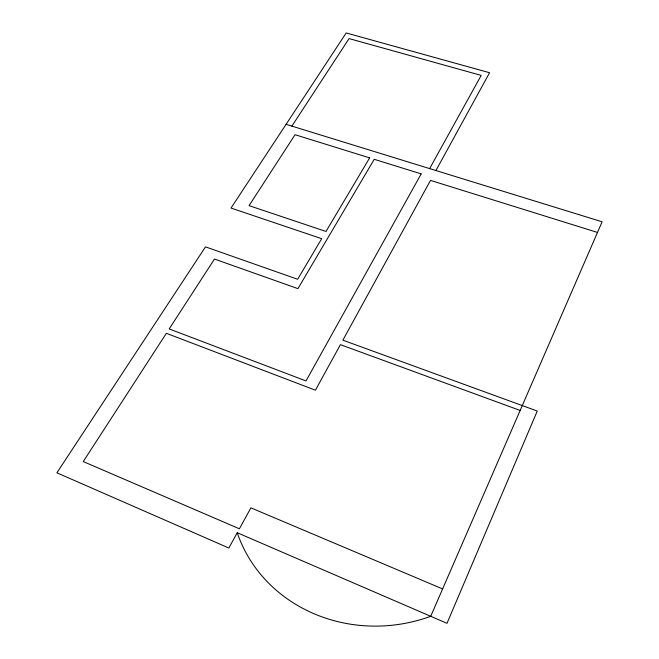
<?xml version="1.0" encoding="UTF-8"?>
<svg xmlns="http://www.w3.org/2000/svg" width="659" height="659" viewBox="0 0 659 659"><rect width="100%" height="100%" fill="white"/><g stroke="black" fill="none" stroke-linecap="round" stroke-linejoin="round"><path stroke-width="0.99" d="M597.491 232.438L430.508 180.401L342.869 340.168L537.266 411.043L446.991 623.332L237.232 532.727L228.838 548.033L56.888 472.808L205.501 246.861L297.637 279.276L321.707 238.69L231.021 208.055L346.189 32.95L489.579 72.721L435.92 170.541M429.635 168.605L481.185 75.398L349.081 38.576L291.888 126.116M286.088 124.329L602.112 221.795L430.722 616.305A149.634 138.151 -10.9 0 1 237.232 532.727M520.157 410.45L340.406 344.657L315.422 390.202L166.356 333.306L83.248 461.564L239.398 528.79L250.89 507.834L442.617 588.932M421.192 173.885L306.007 380.927L169.19 328.932L214.472 259.053L297.934 288.634L374.23 159.305L421.192 173.885M369.65 157.88L326.007 231.457L249.069 205.649L295.043 134.708L369.65 157.88"/></g></svg>
